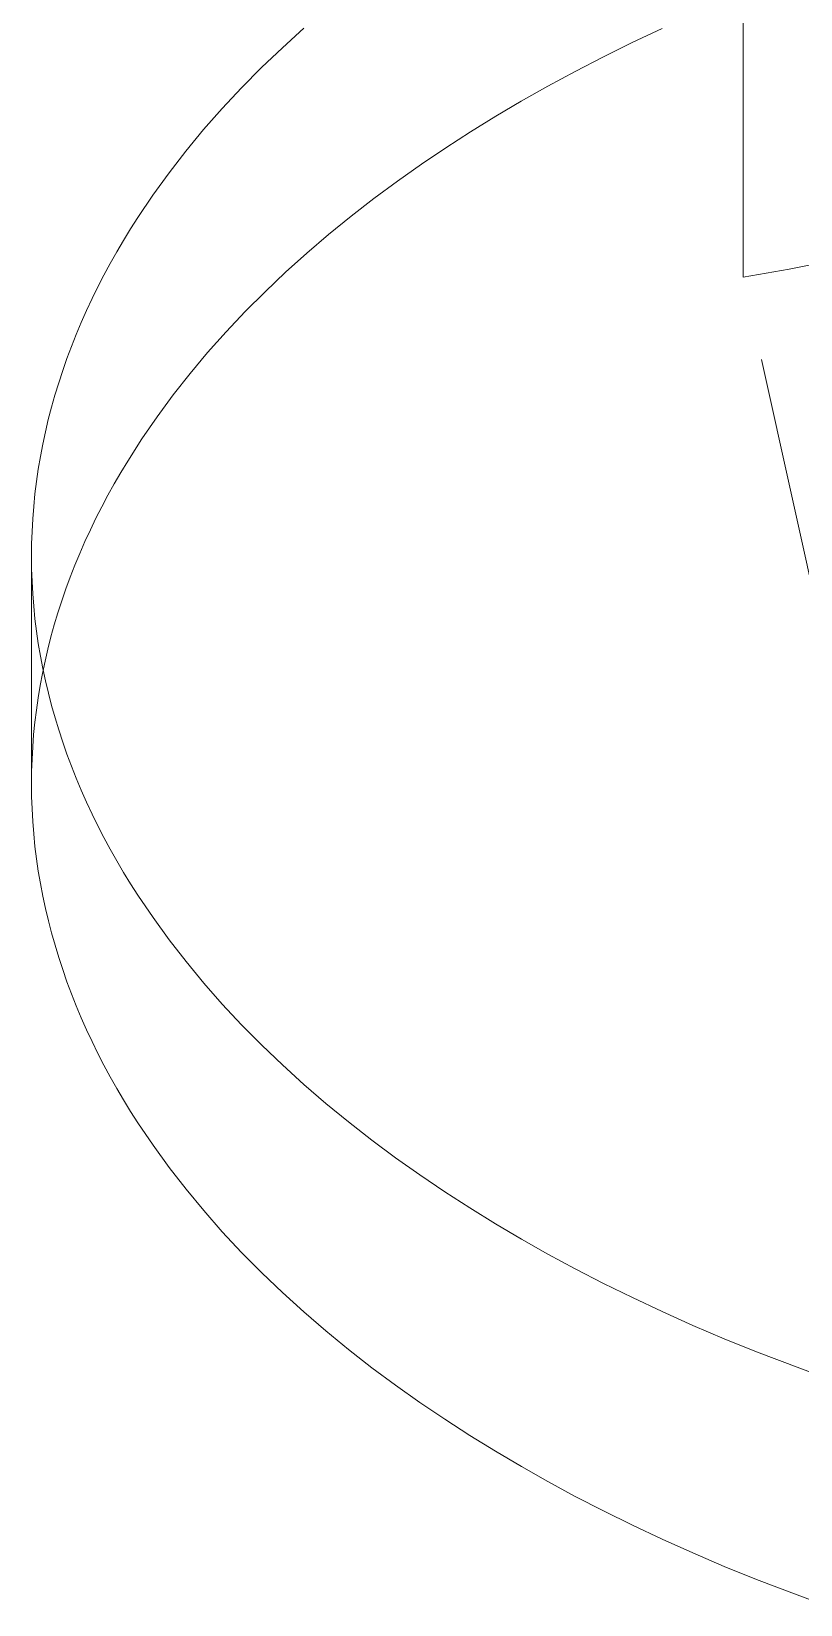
# Model space of a CAD drawing. Header units: inches. Extents: x -13 to 609, y -6 to 131.
# Drawn here: x 153.893 to 154.164, y 57.819 to 58.375 of the extents above; entities that cross this region are included whole.
import ezdxf

# ---------------------------------------------------------------- set-up
doc = ezdxf.new("R2010")
doc.units = ezdxf.units.IN
doc.linetypes.add('HIDDEN', pattern=[1.905, 1.27, -0.635])
doc.layers.add('ZANO_R_przerywana', color=250, linetype='HIDDEN', lineweight=0)

msp = doc.modelspace()

# ---------------------------------------------------------------- linework, layer by layer
at = {"layer": 'ZANO_R_przerywana', "ltscale": 0.05}
for p, q in [((154.14393, 58.288), (154.14393, 58.54744)), ((153.98126, 58.36905), (153.98883, 58.37592)), ((154.11535, 58.3758), (154.10483, 58.37085)), ((153.97393, 58.36204), (153.98126, 58.36905)), ((154.10483, 58.37085), (154.0946, 58.36581)), ((154.0946, 58.36581), (154.08466, 58.36067)), ((153.96685, 58.35488), (153.97393, 58.36204)), ((154.08466, 58.36067), (154.075, 58.35545)), ((153.96003, 58.34757), (153.96685, 58.35488)), ((154.075, 58.35545), (154.06563, 58.35016)), ((153.95348, 58.34013), (153.96003, 58.34757)), ((154.06563, 58.35016), (154.0566, 58.34484)), ((154.0566, 58.34484), (154.04771, 58.33935)), ((153.94722, 58.33256), (153.95348, 58.34013)), ((154.04771, 58.33935), (154.03895, 58.3337)), ((153.94125, 58.32485), (153.94722, 58.33256)), ((154.03895, 58.3337), (154.03034, 58.3279)), ((153.93558, 58.31702), (153.94125, 58.32485)), ((154.03034, 58.3279), (154.02189, 58.32193)), ((154.02189, 58.32193), (154.01361, 58.31581)), ((153.93022, 58.30908), (153.93558, 58.31702)), ((154.01361, 58.31581), (154.00551, 58.30953)), ((153.92767, 58.30506), (153.93022, 58.30908)), ((154.00551, 58.30953), (153.99761, 58.30309)), ((153.92519, 58.30102), (153.92767, 58.30506)), ((153.99761, 58.30309), (153.98991, 58.29651)), ((153.9205, 58.29286), (153.9228, 58.29695)), ((153.9228, 58.29695), (153.92519, 58.30102)), ((153.98991, 58.29651), (153.98243, 58.28977)), ((153.91828, 58.28874), (153.9205, 58.29286)), ((154.16017, 58.29079), (154.14393, 58.288)), ((154.17633, 58.29409), (154.16017, 58.29079)), ((153.91614, 58.28459), (153.91828, 58.28874)), ((153.98243, 58.28977), (153.97517, 58.28289)), ((154.17207, 58.16131), (154.14393, 58.288)), ((153.91214, 58.27624), (153.91409, 58.28043)), ((153.91409, 58.28043), (153.91614, 58.28459)), ((153.97517, 58.28289), (153.96816, 58.27587)), ((153.91027, 58.27203), (153.91214, 58.27624)), ((153.96816, 58.27587), (153.96139, 58.26871)), ((153.90849, 58.26781), (153.91027, 58.27203)), ((153.96139, 58.26871), (153.95489, 58.26141)), ((153.9052, 58.25929), (153.9068, 58.26356)), ((153.9068, 58.26356), (153.90849, 58.26781)), ((153.9037, 58.25501), (153.9052, 58.25929)), ((153.95489, 58.26141), (153.94866, 58.25398)), ((153.90229, 58.25071), (153.9037, 58.25501)), ((153.94866, 58.25398), (153.94271, 58.24642)), ((153.89976, 58.24207), (153.90098, 58.2464)), ((153.90098, 58.2464), (153.90229, 58.25071)), ((153.94271, 58.24642), (153.93705, 58.23875)), ((153.89863, 58.23773), (153.89976, 58.24207)), ((153.8976, 58.23338), (153.89863, 58.23773)), ((153.93705, 58.23875), (153.9317, 58.23096)), ((153.89667, 58.22902), (153.8976, 58.23338)), ((153.9317, 58.23096), (153.92665, 58.22306)), ((153.8951, 58.22026), (153.89584, 58.22464)), ((153.89584, 58.22464), (153.89667, 58.22902)), ((153.89446, 58.21587), (153.8951, 58.22026)), ((153.92425, 58.21907), (153.92193, 58.21505)), ((153.92665, 58.22306), (153.92425, 58.21907)), ((153.89391, 58.21147), (153.89446, 58.21587)), ((153.92193, 58.21505), (153.91969, 58.21101)), ((153.89347, 58.20707), (153.89391, 58.21147)), ((153.91969, 58.21101), (153.91753, 58.20695)), ((153.89288, 58.19825), (153.89312, 58.20266)), ((153.89312, 58.20266), (153.89347, 58.20707)), ((153.91546, 58.20287), (153.91347, 58.19876)), ((153.91753, 58.20695), (153.91546, 58.20287)), ((153.89273, 58.19384), (153.89288, 58.19825)), ((153.91347, 58.19876), (153.91157, 58.19463)), ((153.89268, 58.18943), (153.89273, 58.19384)), ((153.91157, 58.19463), (153.90976, 58.19048)), ((153.89273, 58.18502), (153.89268, 58.18943)), ((153.89268, 58.10907), (153.89268, 58.18502)), ((153.89288, 58.1806), (153.89273, 58.18502)), ((153.90803, 58.18632), (153.90639, 58.18213)), ((153.90976, 58.19048), (153.90803, 58.18632)), ((153.89313, 58.17619), (153.89288, 58.1806)), ((153.90639, 58.18213), (153.90484, 58.17793)), ((153.89347, 58.17179), (153.89313, 58.17619)), ((153.90484, 58.17793), (153.90339, 58.17371)), ((153.89392, 58.16739), (153.89347, 58.17179)), ((153.90202, 58.16947), (153.90074, 58.16523)), ((153.90339, 58.17371), (153.90202, 58.16947)), ((153.89446, 58.16299), (153.89392, 58.16739)), ((153.8951, 58.1586), (153.89446, 58.16299)), ((153.90074, 58.16523), (153.89956, 58.16096)), ((153.89584, 58.15422), (153.8951, 58.1586)), ((153.89956, 58.16096), (153.89847, 58.15669)), ((153.89668, 58.14984), (153.89584, 58.15422)), ((153.89747, 58.1524), (153.89656, 58.14811)), ((153.89847, 58.15669), (153.89747, 58.1524)), ((153.89656, 58.14811), (153.89575, 58.1438)), ((153.89761, 58.14548), (153.89668, 58.14984)), ((153.89575, 58.1438), (153.89503, 58.13948)), ((153.89864, 58.14113), (153.89761, 58.14548)), ((153.89977, 58.13679), (153.89864, 58.14113)), ((153.89441, 58.13516), (153.89388, 58.13083)), ((153.89503, 58.13948), (153.89441, 58.13516)), ((153.90099, 58.13246), (153.89977, 58.13679)), ((153.89388, 58.13083), (153.89345, 58.1265)), ((153.9023, 58.12815), (153.90099, 58.13246)), ((153.89345, 58.1265), (153.89312, 58.12216)), ((153.90371, 58.12385), (153.9023, 58.12815)), ((153.89312, 58.12216), (153.89287, 58.11782)), ((153.90522, 58.11956), (153.90371, 58.12385)), ((153.90681, 58.1153), (153.90522, 58.11956)), ((153.89287, 58.11782), (153.89273, 58.11348)), ((153.9085, 58.11105), (153.90681, 58.1153)), ((153.89268, 58.10907), (153.89273, 58.10465)), ((153.91028, 58.10682), (153.9085, 58.11105)), ((153.89273, 58.10465), (153.89288, 58.10024)), ((153.91215, 58.10262), (153.91028, 58.10682)), ((153.91411, 58.09843), (153.91215, 58.10262)), ((153.89288, 58.10024), (153.89313, 58.09583)), ((153.91616, 58.09426), (153.91411, 58.09843)), ((153.89313, 58.09583), (153.89347, 58.09142)), ((153.89347, 58.09142), (153.89392, 58.08702)), ((153.91829, 58.09012), (153.91616, 58.09426)), ((153.89392, 58.08702), (153.89446, 58.08262)), ((153.92052, 58.086), (153.91829, 58.09012)), ((153.92282, 58.08191), (153.92052, 58.086)), ((153.89446, 58.08262), (153.8951, 58.07824)), ((153.92522, 58.07784), (153.92282, 58.08191)), ((153.8951, 58.07824), (153.89584, 58.07385)), ((153.92769, 58.0738), (153.92522, 58.07784)), ((153.89584, 58.07385), (153.89668, 58.06948)), ((153.89668, 58.06948), (153.89761, 58.06512)), ((153.93025, 58.06978), (153.92769, 58.0738)), ((153.9356, 58.06184), (153.93025, 58.06978)), ((153.89761, 58.06512), (153.89864, 58.06076)), ((153.89864, 58.06076), (153.89977, 58.05642)), ((153.94127, 58.05401), (153.9356, 58.06184)), ((153.89977, 58.05642), (153.90099, 58.05209)), ((153.90099, 58.05209), (153.9023, 58.04778)), ((153.94725, 58.04631), (153.94127, 58.05401)), ((153.9023, 58.04778), (153.90371, 58.04348)), ((153.95351, 58.03873), (153.94725, 58.04631)), ((153.90371, 58.04348), (153.90522, 58.0392)), ((153.90522, 58.0392), (153.90681, 58.03494)), ((153.96006, 58.03129), (153.95351, 58.03873)), ((153.90681, 58.03494), (153.9085, 58.03069)), ((153.9085, 58.03069), (153.91028, 58.02646)), ((153.96688, 58.02398), (153.96006, 58.03129)), ((153.91028, 58.02646), (153.91215, 58.02225)), ((153.97396, 58.01682), (153.96688, 58.02398)), ((153.91215, 58.02225), (153.91411, 58.01807)), ((153.91411, 58.01807), (153.91616, 58.0139)), ((153.91616, 58.0139), (153.91829, 58.00976)), ((153.9813, 58.00981), (153.97396, 58.01682)), ((153.91829, 58.00976), (153.92052, 58.00564)), ((153.98886, 58.00295), (153.9813, 58.00981)), ((153.92052, 58.00564), (153.92282, 58.00155)), ((153.99665, 57.99624), (153.98886, 58.00295)), ((153.92282, 58.00155), (153.92522, 57.99748)), ((153.92522, 57.99748), (153.92769, 57.99344)), ((154.00466, 57.98968), (153.99665, 57.99624)), ((153.92769, 57.99344), (153.93025, 57.98942)), ((153.93025, 57.98942), (153.9356, 57.98148)), ((154.01287, 57.98329), (154.00466, 57.98968)), ((153.9356, 57.98148), (153.94127, 57.97365)), ((154.02126, 57.97705), (154.01287, 57.98329)), ((154.02984, 57.97098), (154.02126, 57.97705)), ((153.94127, 57.97365), (153.94725, 57.96594)), ((154.03858, 57.96507), (154.02984, 57.97098)), ((153.94725, 57.96594), (153.95351, 57.95837)), ((154.04747, 57.95933), (154.03858, 57.96507)), ((153.95351, 57.95837), (153.96006, 57.95092)), ((154.05651, 57.95375), (154.04747, 57.95933)), ((154.06567, 57.94834), (154.05651, 57.95375)), ((153.96006, 57.95092), (153.96688, 57.94362)), ((154.07504, 57.94305), (154.06567, 57.94834)), ((153.96688, 57.94362), (153.97396, 57.93646)), ((154.0847, 57.93784), (154.07504, 57.94305)), ((153.97396, 57.93646), (153.9813, 57.92945)), ((154.09465, 57.9327), (154.0847, 57.93784)), ((153.9813, 57.92945), (153.98886, 57.92258)), ((154.10489, 57.92766), (154.09465, 57.9327)), ((154.1154, 57.92271), (154.10489, 57.92766)), ((153.98886, 57.92258), (153.99665, 57.91587)), ((154.1262, 57.91786), (154.1154, 57.92271)), ((153.99665, 57.91587), (154.00466, 57.90932)), ((154.13728, 57.91312), (154.1262, 57.91786)), ((154.14863, 57.9085), (154.13728, 57.91312)), ((154.00466, 57.90932), (154.01287, 57.90292)), ((154.17215, 57.89963), (154.14863, 57.9085)), ((154.01287, 57.90292), (154.02126, 57.89669)), ((154.02126, 57.89669), (154.02984, 57.89062)), ((154.02984, 57.89062), (154.03858, 57.88471)), ((154.03858, 57.88471), (154.04747, 57.87897)), ((154.04747, 57.87897), (154.05651, 57.87339)), ((154.05651, 57.87339), (154.06567, 57.86798)), ((154.06567, 57.86798), (154.07504, 57.86269)), ((154.07504, 57.86269), (154.0847, 57.85747)), ((154.0847, 57.85747), (154.09465, 57.85234)), ((154.09465, 57.85234), (154.10489, 57.84729)), ((154.10489, 57.84729), (154.1154, 57.84234)), ((154.1154, 57.84234), (154.1262, 57.8375)), ((154.1262, 57.8375), (154.13728, 57.83276)), ((154.13728, 57.83276), (154.14863, 57.82814)), ((154.14863, 57.82814), (154.17215, 57.81927))]:
    msp.add_line(p, q, dxfattribs=at)

doc.saveas('drawing.dxf')
